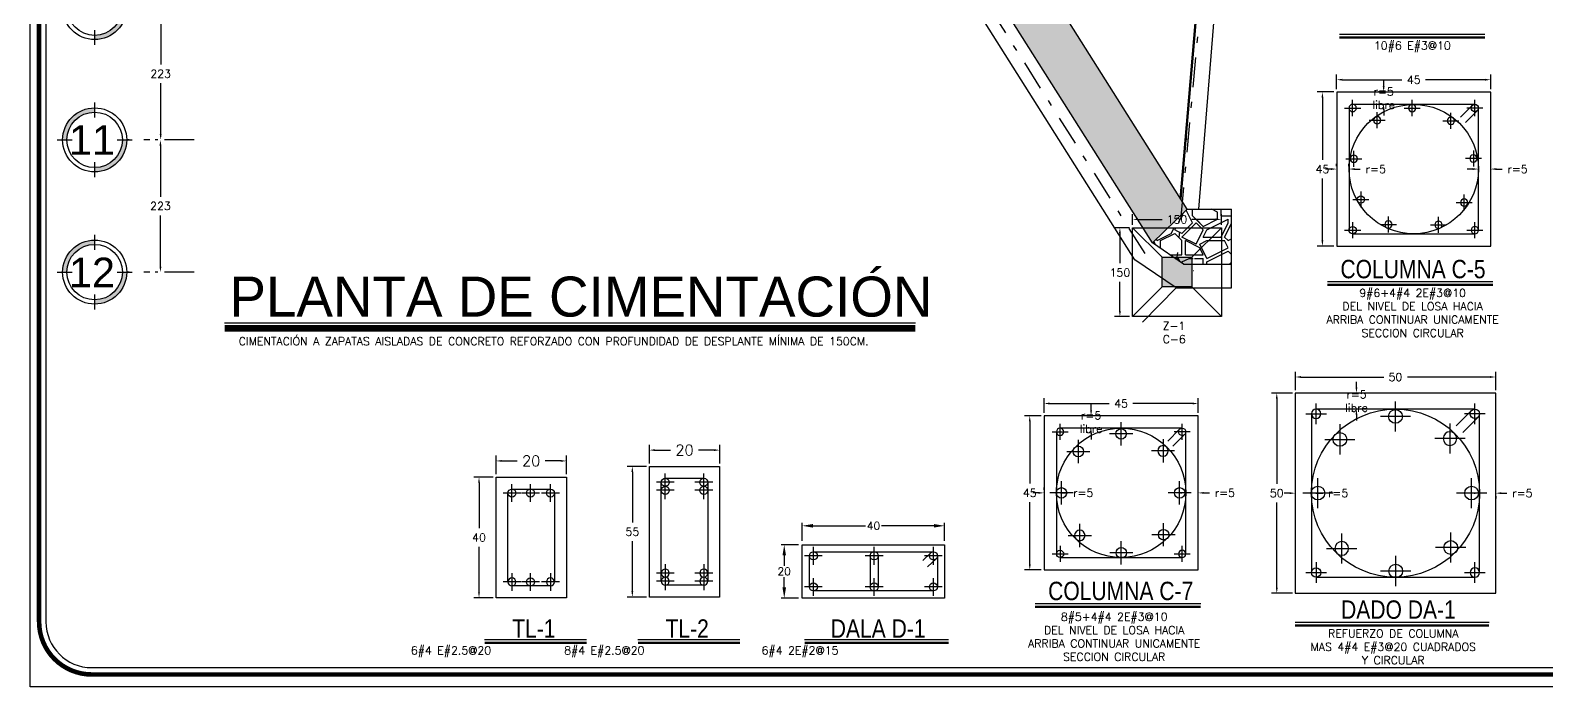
# Model space of a CAD drawing. Header units: millimetres. Extents: x -478 to -58, y -79 to 80.
# Drawn here: x -478.24 to -452.67, y 1.66 to 12.73 of the extents above; entities that cross this region are included whole.
import ezdxf
from ezdxf.enums import TextEntityAlignment as Align

# ---------------------------------------------------------------- set-up
doc = ezdxf.new("R2010")
doc.units = ezdxf.units.MM
doc.header["$MEASUREMENT"] = 0
doc.linetypes.add('DASHDOT', pattern=[1, 0.5, -0.25, 0, -0.25])
doc.linetypes.add('DASHDOT2', pattern=[0.5, 0.25, -0.125, 0, -0.125])
doc.layers.get('Defpoints').update_dxf_attribs({"color": 71})
doc.layers.add('A_Cotas Detalles', color=1, linetype='Continuous', lineweight=0)
for name, color, linetype in [('ACERO', 40, 'Continuous'), ('cimentacion', 2, 'Continuous'), ('COLUMNAS', 7, 'Continuous'), ('Ejes', 136, 'DASHDOT'), ('L1', 1, 'Continuous'), ('MUROS', 4, 'Continuous'), ('texto', 5, 'Continuous'), ('trabes', 9, 'DASHDOT2')]:
    doc.layers.add(name, color=color, linetype=linetype)
doc.styles.add('ARIAL', font='arial.ttf')
doc.styles.add('GRAN', font='swissck.ttf', dxfattribs={"height": 0.3})
doc.styles.add('PEQ', font='simplex.shx', dxfattribs={"height": 0.09})
doc.styles.add('ROMANS', font='simplex.shx')
doc.dimstyles.new('STANDARD$0', dxfattribs={"dimtxt": 0.135, "dimasz": 0.095, "dimexe": 0.09, "dimexo": 0.05, "dimgap": 0.09, "dimtad": 0, "dimtih": 1, "dimtoh": 1, "dimdec": 0, "dimlfac": 100, "dimzin": 0, "dimdsep": 46, "dimtxsty": 'ROMANS', "dimcen": 0.09, "dimclrd": 1, "dimclre": 1, "dimclrt": 5, "dimadec": 0, "dimazin": 0, "dimtfac": 1, "dimtdec": 0, "dimtofl": 0, "dimtmove": 0, "dimatfit": 1, "dimfxl": 1, "dimtolj": 1, "dimtzin": 0, "dimarcsym": 0})
pattern_1 = [(0, (0.24, 0), (1.2, 1.2), [0.36, -0.84]), (0, (0.96, 0.12), (1.2, 1.2), [0.3, -0.9]), (0, (0.9, 0.18), (1.2, 1.2), [0.24, -0.96]), (0, (0.54, 0.48), (1.2, 1.2), [0.18, -0.18, 0.24, -0.6]), (0, (0.54, 0.54), (1.2, 1.2), [0.24, -0.06, 0.3, -0.6]), (0, (0, 0.78), (1.2, 1.2), [0.3, -0.9]), (0, (1.14, 0.84), (1.2, 1.2), [0.3, -0.9]), (90, (0, 0.24), (-1.2, 1.2), [0.18, -1.02]), (90, (0.18, 1.14), (-1.2, 1.2), [0.12, -1.08]), (90, (0.24, 0), (-1.2, 1.2), [0.18, -1.02]), (90, (0.36, 1.08), (-1.2, 1.2), [0.06, -1.14]), (90, (0.42, 0.6), (-1.2, 1.2), [0.18, -1.02]), (90, (0.54, 0.18), (-1.2, 1.2), [0.3, -0.9]), (90, (0.66, 1.02), (-1.2, 1.2), [0.18, -1.02]), (90, (0.78, 0.54), (-1.2, 1.2), [0.24, -0.96]), (90, (0.84, 0.54), (-1.2, 1.2), [0.24, -0.96]), (90, (0.96, 0), (-1.2, 1.2), [0.12, -1.08]), (90, (1.14, 0.18), (-1.2, 1.2), [0.3, -0.9]), (45, (0.12, 0.12), (1e-16, 1.2), [0.5091168, -1.1879395]), (45, (0.24, 0.18), (1e-16, 1.2), [0.2545584, -1.442498]), (45, (0.78, 0.84), (1e-16, 1.2), [0.3394112, -1.357645]), (45, (0.78, 0.9), (1e-16, 1.2), [0.2545584, -1.442498]), (135, (0.36, 0.78), (-1.2, 1e-16), [0.0848532, -1.612203]), (135, (0.12, 0.12), (-1.2, 1e-16), [0.1697052, -1.527351]), (135, (0.48, 0.48), (-1.2, 1e-16), [0.1697052, -1.527351]), (135, (0.78, 0.78), (-1.2, 1e-16), [0.1697052, -1.527351]), (135, (1.14, 1.02), (-1.2, 1e-16), [0.2545584, -1.442498]), (135, (1.14, 0.96), (-1.2, 1e-16), [0.1697052, -1.527351]), (135, (1.08, 1.08), (-1.2, 1e-16), [0.1697052, -1.527351]), (135, (0.72, 0), (-1.2, 1e-16), [0.2545584, -1.442498]), (26.56505, (1.08, 0.72), (1.2, 5e-10), [0.13416, -2.5491216]), (26.56505, (0.78, 0.42), (1.2, 5e-10), [0.13416, -2.5491216]), (26.56505, (0.36, 0.78), (1.2, 5e-10), [0.26832, -2.4149616]), (26.56505, (0.42, 1.08), (1.2, 5e-10), [0.26832, -2.4149616]), (26.56505, (0.42, 0.78), (1.2, 5e-10), [0.26832, -2.4149616]), (26.56505, (1.14, 1.02), (1.2, 5e-10), [0.26832, -2.4149616]), (26.56505, (0, 0.42), (1.2, 5e-10), [0.402492, -2.2807896]), (26.56505, (0, 0.48), (1.2, 5e-10), [0.402492, -2.2807896]), (26.56505, (0, 0.96), (1.2, 5e-10), [0.402492, -2.2807896]), (63.43495, (0.6, 0.9), (6e-11, 1.2), [0.13416, -2.5491216]), (63.43495, (1.14, 0.84), (6e-11, 1.2), [0.13416, -1.6100016, 0.26832, -0.6708]), (63.43495, (1.02, 0.72), (6e-11, 1.2), [0.26832, -2.4149616]), (63.43495, (0.3, 0.84), (6e-11, 1.2), [0.26832, -2.4149616]), (63.43495, (0.24, 0.84), (6e-11, 1.2), [0.26832, -2.4149616]), (63.43495, (0.66, 0.96), (6e-11, 1.2), [0.402492, -2.2807896]), (116.56505, (0.36, 0.66), (-5e-10, 1.2), [0.13416, -2.5491216]), (116.56505, (1.14, 0.54), (-5e-10, 1.2), [0.13416, -2.5491216]), (116.56505, (0.9, 0.18), (-5e-10, 1.2), [0.26832, -2.4149616]), (116.56505, (0.84, 0.24), (-5e-10, 1.2), [0.26832, -2.4149616]), (116.56505, (0.96, 1.08), (-5e-10, 1.2), [0.26832, -2.4149616]), (116.56505, (0, 0.48), (-5e-10, 1.2), [0.26832, -2.4149616]), (116.56505, (0.6, 0), (-5e-10, 1.2), [0.402492, -2.2807896]), (153.43495, (1.02, 0.72), (-1.2, 6e-11), [0.26832, -2.4149616]), (153.43495, (1.08, 0.66), (-1.2, 6e-11), [0.26832, -2.4149616]), (153.43495, (0.18, 0.06), (-1.2, 6e-11), [0.13416, -2.5491216]), (153.43495, (0.54, 0.54), (-1.2, 6e-11), [0.13416, -2.5491216]), (153.43495, (0.78, 0.9), (-1.2, 6e-11), [0.13416, -2.5491216])]

# ---------------------------------------------------------------- blocks, each defined once
blk = doc.blocks.new('EJES CREADOS')
h = blk.add_hatch(color=3)
h.paths.add_polyline_path([(-374.239, 17.488), (-374.167, 17.488, -0.414214), (-373.699, 17.956), (-373.699, 18.028, 0.414214)])
h.paths.add_polyline_path([(-373.159, 17.488), (-373.231, 17.488, -0.414214), (-373.699, 17.02), (-373.699, 16.948, 0.414214)])
at = {"color": 3}
for points in [[(-373.699, 18.118), (-373.699, 17.866)], [(-374.329, 17.488), (-374.077, 17.488)], [(-373.321, 17.488), (-373.069, 17.488)], [(-373.699, 17.11), (-373.699, 16.858)]]:
    blk.add_lwpolyline(points, dxfattribs=at)
for radius in [0.54, 0.468]:
    blk.add_circle((-373.699, 17.488), radius, dxfattribs=at)
blk = doc.blocks.new('*D41')
at = {"layer": 'COLUMNAS', "color": 1, "lineweight": -2}
for p, q in [((-476.093, 13.112), (-476.133, 13.112)), ((-476.043, 13.017), (-476.043, 12.153)), ((-476.043, 10.975), (-476.043, 11.838)), ((-476.093, 10.88), (-476.133, 10.88))]:
    blk.add_line(p, q, dxfattribs=at)
at = {"layer": 'COLUMNAS', "color": 1}
for points in [[(-476.059, 13.017), (-476.027, 13.017), (-476.043, 13.112)], [(-476.059, 10.975), (-476.027, 10.975), (-476.043, 10.88)]]:
    blk.add_solid(points, dxfattribs=at)
at = {"layer": 'Defpoints', "color": 0}
for p in [(-476.043, 13.112), (-476.043, 10.88), (-476.043, 10.88)]:
    blk.add_point(p, dxfattribs=at)
at = {"layer": 'COLUMNAS', "color": 5, "insert": (-476.043, 11.996), "char_height": 0.135, "attachment_point": 5, "style": 'ROMANS'}
blk.add_mtext('\\A1;223', dxfattribs=at)
blk = doc.blocks.new('*D42')
at = {"layer": 'COLUMNAS', "color": 1, "lineweight": -2}
for p, q in [((-476.093, 10.88), (-476.137, 10.88)), ((-476.047, 10.785), (-476.047, 9.922)), ((-476.047, 8.744), (-476.047, 9.607)), ((-476.093, 8.649), (-476.137, 8.649))]:
    blk.add_line(p, q, dxfattribs=at)
at = {"layer": 'COLUMNAS', "color": 1}
for points in [[(-476.063, 10.785), (-476.031, 10.785), (-476.047, 10.88)], [(-476.063, 8.744), (-476.031, 8.744), (-476.047, 8.649)]]:
    blk.add_solid(points, dxfattribs=at)
at = {"layer": 'Defpoints', "color": 0}
for p in [(-476.043, 10.88), (-476.047, 8.649), (-476.043, 8.649)]:
    blk.add_point(p, dxfattribs=at)
at = {"layer": 'COLUMNAS', "color": 5, "insert": (-476.047, 9.765), "char_height": 0.135, "attachment_point": 5, "style": 'ROMANS'}
blk.add_mtext('\\A1;223', dxfattribs=at)
blk = doc.blocks.new('*D91')
at = {"layer": 'COLUMNAS', "color": 1, "lineweight": -2}
for p, q in [((-459.652, 9.449), (-459.652, 9.629)), ((-459.557, 9.539), (-459.153, 9.539)), ((-458.247, 9.539), (-458.652, 9.539)), ((-458.152, 9.449), (-458.152, 9.629))]:
    blk.add_line(p, q, dxfattribs=at)
at = {"layer": 'COLUMNAS', "color": 1}
for points in [[(-459.557, 9.555), (-459.557, 9.523), (-459.652, 9.539)], [(-458.247, 9.555), (-458.247, 9.523), (-458.152, 9.539)]]:
    blk.add_solid(points, dxfattribs=at)
at = {"layer": 'Defpoints', "color": 0}
for p in [(-458.152, 9.539), (-459.652, 9.399), (-458.152, 9.399)]:
    blk.add_point(p, dxfattribs=at)
at = {"layer": 'COLUMNAS', "color": 5, "insert": (-458.902, 9.539), "char_height": 0.135, "attachment_point": 5, "style": 'ROMANS'}
blk.add_mtext('\\A1;150', dxfattribs=at)
blk = doc.blocks.new('*D92')
at = {"layer": 'COLUMNAS', "color": 1, "lineweight": -2}
for p, q in [((-459.702, 9.399), (-459.955, 9.399)), ((-459.865, 9.304), (-459.865, 8.8)), ((-459.865, 7.994), (-459.865, 8.485)), ((-459.702, 7.899), (-459.955, 7.899))]:
    blk.add_line(p, q, dxfattribs=at)
at = {"layer": 'COLUMNAS', "color": 1}
for points in [[(-459.881, 9.304), (-459.849, 9.304), (-459.865, 9.399)], [(-459.881, 7.994), (-459.849, 7.994), (-459.865, 7.899)]]:
    blk.add_solid(points, dxfattribs=at)
at = {"layer": 'Defpoints', "color": 0}
for p in [(-459.865, 9.399), (-459.652, 9.399), (-459.652, 7.899)]:
    blk.add_point(p, dxfattribs=at)
at = {"layer": 'COLUMNAS', "color": 5, "insert": (-459.865, 8.642), "char_height": 0.135, "attachment_point": 5, "style": 'ROMANS'}
blk.add_mtext('\\A1;150', dxfattribs=at)
blk = doc.blocks.new('*D184')
at = {"layer": 'Defpoints', "color": 0}
for p in [(-465.222, 4.37), (-465.222, 4.051), (-462.822, 4.051)]:
    blk.add_point(p, dxfattribs=at)
at = {"layer": 'texto', "color": 1, "lineweight": -2}
for p, q in [((-465.222, 4.114), (-465.222, 4.42)), ((-465.042, 4.37), (-464.157, 4.37)), ((-463.002, 4.37), (-463.887, 4.37)), ((-462.822, 4.114), (-462.822, 4.42))]:
    blk.add_line(p, q, dxfattribs=at)
at = {"layer": 'texto', "color": 1}
for points in [[(-465.042, 4.4), (-465.042, 4.34), (-465.222, 4.37)], [(-463.002, 4.4), (-463.002, 4.34), (-462.822, 4.37)]]:
    blk.add_solid(points, dxfattribs=at)
at = {"layer": 'texto', "insert": (-464.022, 4.37), "char_height": 0.09, "attachment_point": 5, "style": 'PEQ'}
blk.add_mtext('\\A1;{\\H1.4444x;40}', dxfattribs=at)
blk = doc.blocks.new('*D185')
at = {"layer": 'Defpoints', "color": 0}
for p in [(-465.526, 4.051), (-465.222, 4.051), (-465.222, 3.151)]:
    blk.add_point(p, dxfattribs=at)
at = {"layer": 'texto', "color": 1, "lineweight": -2}
for p, q in [((-465.285, 4.051), (-465.576, 4.051)), ((-465.526, 3.871), (-465.526, 3.696)), ((-465.526, 3.331), (-465.526, 3.506)), ((-465.285, 3.151), (-465.576, 3.151))]:
    blk.add_line(p, q, dxfattribs=at)
at = {"layer": 'texto', "color": 1}
for points in [[(-465.556, 3.871), (-465.496, 3.871), (-465.526, 4.051)], [(-465.556, 3.331), (-465.496, 3.331), (-465.526, 3.151)]]:
    blk.add_solid(points, dxfattribs=at)
at = {"layer": 'texto', "insert": (-465.526, 3.601), "char_height": 0.09, "attachment_point": 5, "style": 'PEQ'}
blk.add_mtext('\\A1;{\\H1.4444x;20}', dxfattribs=at)
blk = doc.blocks.new('VAR')
at = {"layer": 'ACERO', "color": 4}
for p, q in [((-0.121, 0), (0.121, 0)), ((0, 0.121), (0, -0.121))]:
    blk.add_line(p, q, dxfattribs=at)
at = {"layer": 'ACERO'}
blk.add_circle((0, 0), 0.0548, dxfattribs=at)
blk = doc.blocks.new('*D214')
at = {"color": 1, "lineweight": -2}
for p, q in [((-456.209, 11.738), (-456.209, 11.985)), ((-456.114, 11.895), (-455.109, 11.895)), ((-453.705, 11.895), (-454.71, 11.895)), ((-453.61, 11.738), (-453.61, 11.985))]:
    blk.add_line(p, q, dxfattribs=at)
at = {"color": 1}
for points in [[(-456.114, 11.911), (-456.114, 11.88), (-456.209, 11.895)], [(-453.705, 11.911), (-453.705, 11.88), (-453.61, 11.895)]]:
    blk.add_solid(points, dxfattribs=at)
at = {"layer": 'Defpoints', "color": 0}
for p in [(-453.61, 11.895), (-456.209, 11.688), (-453.61, 11.688)]:
    blk.add_point(p, dxfattribs=at)
at = {"color": 5, "insert": (-454.909, 11.895), "char_height": 0.135, "attachment_point": 5, "style": 'ROMANS'}
blk.add_mtext('\\A1;45', dxfattribs=at)
blk = doc.blocks.new('*D215')
at = {"color": 1, "lineweight": -2}
for p, q in [((-456.259, 11.688), (-456.539, 11.688)), ((-456.449, 11.593), (-456.449, 10.545)), ((-456.449, 9.183), (-456.449, 10.23)), ((-456.259, 9.088), (-456.539, 9.088))]:
    blk.add_line(p, q, dxfattribs=at)
at = {"color": 1}
for points in [[(-456.465, 11.593), (-456.434, 11.593), (-456.449, 11.688)], [(-456.465, 9.183), (-456.434, 9.183), (-456.449, 9.088)]]:
    blk.add_solid(points, dxfattribs=at)
at = {"layer": 'Defpoints', "color": 0}
for p in [(-456.209, 11.688), (-456.449, 9.088), (-456.209, 9.088)]:
    blk.add_point(p, dxfattribs=at)
at = {"color": 5, "insert": (-456.449, 10.388), "char_height": 0.135, "attachment_point": 5, "style": 'ROMANS'}
blk.add_mtext('\\A1;45', dxfattribs=at)
blk = doc.blocks.new('*D285')
at = {"color": 1, "lineweight": -2}
for p, q in [((-455.416, 11.783), (-455.416, 11.878)), ((-455.442, 11.688), (-455.506, 11.688)), ((-455.442, 11.479), (-455.506, 11.479)), ((-455.416, 11.384), (-455.416, 11.289))]:
    blk.add_line(p, q, dxfattribs=at)
at = {"color": 1}
for points in [[(-455.432, 11.783), (-455.4, 11.783), (-455.416, 11.688)], [(-455.432, 11.384), (-455.4, 11.384), (-455.416, 11.479)]]:
    blk.add_solid(points, dxfattribs=at)
at = {"layer": 'Defpoints', "color": 0}
for p in [(-455.416, 11.688), (-455.392, 11.688), (-455.392, 11.479)]:
    blk.add_point(p, dxfattribs=at)
at = {"color": 5, "insert": (-455.416, 11.583), "char_height": 0.135, "attachment_point": 5, "style": 'ROMANS'}
blk.add_mtext('\\A1;r=5\\Plibre', dxfattribs=at)
blk = doc.blocks.new('*D286')
at = {"layer": 'Defpoints', "color": 0}
for p in [(-453.818, 10.388), (-453.61, 10.388), (-453.61, 10.388)]:
    blk.add_point(p, dxfattribs=at)
at = {"layer": 'L1', "color": 1, "lineweight": -2}
for p, q in [((-453.913, 10.388), (-454.008, 10.388)), ((-453.818, 10.438), (-453.818, 10.478)), ((-453.61, 10.438), (-453.61, 10.478)), ((-453.515, 10.388), (-453.42, 10.388))]:
    blk.add_line(p, q, dxfattribs=at)
at = {"layer": 'L1', "color": 1}
for points in [[(-453.913, 10.404), (-453.913, 10.372), (-453.818, 10.388)], [(-453.515, 10.404), (-453.515, 10.372), (-453.61, 10.388)]]:
    blk.add_solid(points, dxfattribs=at)
at = {"layer": 'L1', "color": 5, "insert": (-453.159, 10.388), "char_height": 0.135, "attachment_point": 5, "style": 'ROMANS'}
blk.add_mtext('\\A1;r=5', dxfattribs=at)
blk = doc.blocks.new('*D287')
at = {"layer": 'Defpoints', "color": 0}
for p in [(-456.209, 10.388), (-456.001, 10.388), (-456.001, 10.388)]:
    blk.add_point(p, dxfattribs=at)
at = {"layer": 'L1', "color": 1, "lineweight": -2}
for p, q in [((-456.304, 10.388), (-456.399, 10.388)), ((-456.209, 10.438), (-456.209, 10.478)), ((-456.001, 10.438), (-456.001, 10.478)), ((-455.906, 10.388), (-455.811, 10.388))]:
    blk.add_line(p, q, dxfattribs=at)
at = {"layer": 'L1', "color": 1}
for points in [[(-456.304, 10.404), (-456.304, 10.372), (-456.209, 10.388)], [(-455.906, 10.404), (-455.906, 10.372), (-456.001, 10.388)]]:
    blk.add_solid(points, dxfattribs=at)
at = {"layer": 'L1', "color": 5, "insert": (-455.55, 10.388), "char_height": 0.135, "attachment_point": 5, "style": 'ROMANS'}
blk.add_mtext('\\A1;r=5', dxfattribs=at)
blk = doc.blocks.new('*D293')
at = {"color": 1, "lineweight": -2}
for p, q in [((-461.144, 6.275), (-461.144, 6.523)), ((-461.049, 6.433), (-460.044, 6.433)), ((-458.64, 6.433), (-459.645, 6.433)), ((-458.545, 6.275), (-458.545, 6.523))]:
    blk.add_line(p, q, dxfattribs=at)
at = {"color": 1}
for points in [[(-461.049, 6.449), (-461.049, 6.417), (-461.144, 6.433)], [(-458.64, 6.449), (-458.64, 6.417), (-458.545, 6.433)]]:
    blk.add_solid(points, dxfattribs=at)
at = {"layer": 'Defpoints', "color": 0}
for p in [(-458.545, 6.433), (-461.144, 6.225), (-458.545, 6.225)]:
    blk.add_point(p, dxfattribs=at)
at = {"color": 5, "insert": (-459.845, 6.433), "char_height": 0.135, "attachment_point": 5, "style": 'ROMANS'}
blk.add_mtext('\\A1;45', dxfattribs=at)
blk = doc.blocks.new('*D294')
at = {"color": 1, "lineweight": -2}
for p, q in [((-461.194, 6.225), (-461.475, 6.225)), ((-461.385, 6.13), (-461.385, 5.083)), ((-461.385, 3.721), (-461.385, 4.768)), ((-461.194, 3.626), (-461.475, 3.626))]:
    blk.add_line(p, q, dxfattribs=at)
at = {"color": 1}
for points in [[(-461.401, 6.13), (-461.369, 6.13), (-461.385, 6.225)], [(-461.401, 3.721), (-461.369, 3.721), (-461.385, 3.626)]]:
    blk.add_solid(points, dxfattribs=at)
at = {"layer": 'Defpoints', "color": 0}
for p in [(-461.144, 6.225), (-461.385, 3.626), (-461.144, 3.626)]:
    blk.add_point(p, dxfattribs=at)
at = {"color": 5, "insert": (-461.385, 4.925), "char_height": 0.135, "attachment_point": 5, "style": 'ROMANS'}
blk.add_mtext('\\A1;45', dxfattribs=at)
blk = doc.blocks.new('*D296')
at = {"color": 1, "lineweight": -2}
for p, q in [((-460.351, 6.32), (-460.351, 6.415)), ((-460.378, 6.225), (-460.441, 6.225)), ((-460.378, 6.017), (-460.441, 6.017)), ((-460.351, 5.922), (-460.351, 5.827))]:
    blk.add_line(p, q, dxfattribs=at)
at = {"color": 1}
for points in [[(-460.367, 6.32), (-460.335, 6.32), (-460.351, 6.225)], [(-460.367, 5.922), (-460.335, 5.922), (-460.351, 6.017)]]:
    blk.add_solid(points, dxfattribs=at)
at = {"layer": 'Defpoints', "color": 0}
for p in [(-460.351, 6.225), (-460.328, 6.225), (-460.328, 6.017)]:
    blk.add_point(p, dxfattribs=at)
at = {"color": 5, "insert": (-460.351, 6.121), "char_height": 0.135, "attachment_point": 5, "style": 'ROMANS'}
blk.add_mtext('\\A1;r=5\\Plibre', dxfattribs=at)
blk = doc.blocks.new('*D297')
at = {"layer": 'Defpoints', "color": 0}
for p in [(-458.753, 4.925), (-458.545, 4.925), (-458.545, 4.925)]:
    blk.add_point(p, dxfattribs=at)
at = {"layer": 'L1', "color": 1, "lineweight": -2}
for p, q in [((-458.848, 4.925), (-458.943, 4.925)), ((-458.753, 4.975), (-458.753, 5.015)), ((-458.545, 4.975), (-458.545, 5.015)), ((-458.45, 4.925), (-458.355, 4.925))]:
    blk.add_line(p, q, dxfattribs=at)
at = {"layer": 'L1', "color": 1}
for points in [[(-458.848, 4.941), (-458.848, 4.91), (-458.753, 4.925)], [(-458.45, 4.941), (-458.45, 4.91), (-458.545, 4.925)]]:
    blk.add_solid(points, dxfattribs=at)
at = {"layer": 'L1', "color": 5, "insert": (-458.095, 4.925), "char_height": 0.135, "attachment_point": 5, "style": 'ROMANS'}
blk.add_mtext('\\A1;r=5', dxfattribs=at)
blk = doc.blocks.new('*D295')
at = {"layer": 'Defpoints', "color": 0}
for p in [(-461.144, 4.925), (-460.936, 4.925), (-460.936, 4.925)]:
    blk.add_point(p, dxfattribs=at)
at = {"layer": 'L1', "color": 1, "lineweight": -2}
for p, q in [((-461.239, 4.925), (-461.334, 4.925)), ((-461.144, 4.975), (-461.144, 5.015)), ((-460.936, 4.975), (-460.936, 5.015)), ((-460.841, 4.925), (-460.746, 4.925))]:
    blk.add_line(p, q, dxfattribs=at)
at = {"layer": 'L1', "color": 1}
for points in [[(-461.239, 4.941), (-461.239, 4.91), (-461.144, 4.925)], [(-460.841, 4.941), (-460.841, 4.91), (-460.936, 4.925)]]:
    blk.add_solid(points, dxfattribs=at)
at = {"layer": 'L1', "color": 5, "insert": (-460.485, 4.925), "char_height": 0.135, "attachment_point": 5, "style": 'ROMANS'}
blk.add_mtext('\\A1;r=5', dxfattribs=at)
blk = doc.blocks.new('*D298')
at = {"color": 1, "lineweight": -2}
for p, q in [((-456.906, 6.66), (-456.906, 6.97)), ((-453.527, 6.66), (-453.527, 6.97)), ((-456.811, 6.88), (-455.416, 6.88)), ((-453.622, 6.88), (-455.017, 6.88))]:
    blk.add_line(p, q, dxfattribs=at)
at = {"color": 1}
for points in [[(-456.811, 6.896), (-456.811, 6.864), (-456.906, 6.88)], [(-453.622, 6.896), (-453.622, 6.864), (-453.527, 6.88)]]:
    blk.add_solid(points, dxfattribs=at)
at = {"layer": 'Defpoints', "color": 0}
for p in [(-453.527, 6.88), (-456.906, 6.61), (-453.527, 6.61)]:
    blk.add_point(p, dxfattribs=at)
at = {"color": 5, "insert": (-455.217, 6.88), "char_height": 0.135, "attachment_point": 5, "style": 'ROMANS'}
blk.add_mtext('\\A1;50', dxfattribs=at)
blk = doc.blocks.new('*D299')
at = {"color": 1, "lineweight": -2}
for p, q in [((-456.956, 6.61), (-457.309, 6.61)), ((-457.219, 6.515), (-457.219, 5.078)), ((-457.219, 3.326), (-457.219, 4.763)), ((-456.956, 3.231), (-457.309, 3.231))]:
    blk.add_line(p, q, dxfattribs=at)
at = {"color": 1}
for points in [[(-457.235, 6.515), (-457.203, 6.515), (-457.219, 6.61)], [(-457.235, 3.326), (-457.203, 3.326), (-457.219, 3.231)]]:
    blk.add_solid(points, dxfattribs=at)
at = {"layer": 'Defpoints', "color": 0}
for p in [(-456.906, 6.61), (-457.219, 3.231), (-456.906, 3.231)]:
    blk.add_point(p, dxfattribs=at)
at = {"color": 5, "insert": (-457.219, 4.921), "char_height": 0.135, "attachment_point": 5, "style": 'ROMANS'}
blk.add_mtext('\\A1;50', dxfattribs=at)
blk = doc.blocks.new('*D301')
at = {"color": 1, "lineweight": -2}
for p, q in [((-455.875, 6.705), (-455.875, 6.8)), ((-455.895, 6.61), (-455.965, 6.61)), ((-455.895, 6.339), (-455.965, 6.339)), ((-455.875, 6.244), (-455.875, 6.149))]:
    blk.add_line(p, q, dxfattribs=at)
at = {"color": 1}
for points in [[(-455.891, 6.705), (-455.86, 6.705), (-455.875, 6.61)], [(-455.891, 6.244), (-455.86, 6.244), (-455.875, 6.339)]]:
    blk.add_solid(points, dxfattribs=at)
at = {"layer": 'Defpoints', "color": 0}
for p in [(-455.875, 6.61), (-455.845, 6.61), (-455.845, 6.339)]:
    blk.add_point(p, dxfattribs=at)
at = {"color": 5, "insert": (-455.875, 6.475), "char_height": 0.135, "attachment_point": 5, "style": 'ROMANS'}
blk.add_mtext('\\A1;r=5\\Plibre', dxfattribs=at)
blk = doc.blocks.new('*D302')
at = {"layer": 'Defpoints', "color": 0}
for p in [(-453.798, 4.921), (-453.527, 4.921), (-453.527, 4.921)]:
    blk.add_point(p, dxfattribs=at)
at = {"layer": 'L1', "color": 1, "lineweight": -2}
for p, q in [((-453.893, 4.921), (-453.988, 4.921)), ((-453.798, 4.871), (-453.798, 4.831)), ((-453.527, 4.871), (-453.527, 4.831)), ((-453.432, 4.921), (-453.337, 4.921))]:
    blk.add_line(p, q, dxfattribs=at)
at = {"layer": 'L1', "color": 1}
for points in [[(-453.893, 4.936), (-453.893, 4.905), (-453.798, 4.921)], [(-453.432, 4.936), (-453.432, 4.905), (-453.527, 4.921)]]:
    blk.add_solid(points, dxfattribs=at)
at = {"layer": 'L1', "color": 5, "insert": (-453.077, 4.921), "char_height": 0.135, "attachment_point": 5, "style": 'ROMANS'}
blk.add_mtext('\\A1;r=5', dxfattribs=at)
blk = doc.blocks.new('*D300')
at = {"layer": 'Defpoints', "color": 0}
for p in [(-456.906, 4.921), (-456.635, 4.921), (-456.635, 4.921)]:
    blk.add_point(p, dxfattribs=at)
at = {"layer": 'L1', "color": 1, "lineweight": -2}
for p, q in [((-457.001, 4.921), (-457.096, 4.921)), ((-456.906, 4.971), (-456.906, 5.011)), ((-456.635, 4.971), (-456.635, 5.011)), ((-456.54, 4.921), (-456.445, 4.921))]:
    blk.add_line(p, q, dxfattribs=at)
at = {"layer": 'L1', "color": 1}
for points in [[(-457.001, 4.936), (-457.001, 4.905), (-456.906, 4.921)], [(-456.54, 4.936), (-456.54, 4.905), (-456.635, 4.921)]]:
    blk.add_solid(points, dxfattribs=at)
at = {"layer": 'L1', "color": 5, "insert": (-456.185, 4.921), "char_height": 0.135, "attachment_point": 5, "style": 'ROMANS'}
blk.add_mtext('\\A1;r=5', dxfattribs=at)
blk = doc.blocks.new('*D303')
at = {"layer": 'Defpoints', "color": 0}
for p in [(-466.615, 5.647), (-467.801, 5.373), (-466.615, 5.373)]:
    blk.add_point(p, dxfattribs=at)
at = {"layer": 'L1', "color": 1, "lineweight": -2}
for p, q in [((-467.801, 5.423), (-467.801, 5.737)), ((-467.706, 5.647), (-467.444, 5.647)), ((-466.71, 5.647), (-466.972, 5.647)), ((-466.615, 5.423), (-466.615, 5.737))]:
    blk.add_line(p, q, dxfattribs=at)
at = {"layer": 'L1', "color": 1}
for points in [[(-467.706, 5.663), (-467.706, 5.631), (-467.801, 5.647)], [(-466.71, 5.663), (-466.71, 5.631), (-466.615, 5.647)]]:
    blk.add_solid(points, dxfattribs=at)
at = {"layer": 'L1', "color": 5, "insert": (-467.208, 5.647), "char_height": 0.135, "attachment_point": 5, "style": 'ROMANS'}
blk.add_mtext('\\A1;{\\H1.3333x;20}', dxfattribs=at)
blk = doc.blocks.new('*D304')
at = {"layer": 'Defpoints', "color": 0}
for p in [(-468.088, 5.373), (-467.801, 5.373), (-467.801, 3.168)]:
    blk.add_point(p, dxfattribs=at)
at = {"layer": 'L1', "color": 1, "lineweight": -2}
for p, q in [((-467.851, 5.373), (-468.178, 5.373)), ((-468.088, 5.278), (-468.088, 4.428)), ((-468.088, 3.263), (-468.088, 4.113)), ((-467.851, 3.168), (-468.178, 3.168))]:
    blk.add_line(p, q, dxfattribs=at)
at = {"layer": 'L1', "color": 1}
for points in [[(-468.104, 5.278), (-468.073, 5.278), (-468.088, 5.373)], [(-468.104, 3.263), (-468.073, 3.263), (-468.088, 3.168)]]:
    blk.add_solid(points, dxfattribs=at)
at = {"layer": 'L1', "color": 5, "insert": (-468.088, 4.27), "char_height": 0.135, "attachment_point": 5, "style": 'ROMANS'}
blk.add_mtext('\\A1;55', dxfattribs=at)
blk = doc.blocks.new('*D305')
at = {"layer": 'Defpoints', "color": 0}
for p in [(-469.201, 5.464), (-470.387, 5.19), (-469.201, 5.19)]:
    blk.add_point(p, dxfattribs=at)
at = {"layer": 'L1', "color": 1, "lineweight": -2}
for p, q in [((-470.387, 5.24), (-470.387, 5.554)), ((-470.292, 5.464), (-470.03, 5.464)), ((-469.296, 5.464), (-469.558, 5.464)), ((-469.201, 5.24), (-469.201, 5.554))]:
    blk.add_line(p, q, dxfattribs=at)
at = {"layer": 'L1', "color": 1}
for points in [[(-470.292, 5.48), (-470.292, 5.449), (-470.387, 5.464)], [(-469.296, 5.48), (-469.296, 5.449), (-469.201, 5.464)]]:
    blk.add_solid(points, dxfattribs=at)
at = {"layer": 'L1', "color": 5, "insert": (-469.794, 5.464), "char_height": 0.135, "attachment_point": 5, "style": 'ROMANS'}
blk.add_mtext('\\A1;{\\H1.3333x;20}', dxfattribs=at)
blk = doc.blocks.new('*D306')
at = {"layer": 'Defpoints', "color": 0}
for p in [(-470.674, 5.19), (-470.387, 5.19), (-470.387, 3.155)]:
    blk.add_point(p, dxfattribs=at)
at = {"layer": 'L1', "color": 1, "lineweight": -2}
for p, q in [((-470.437, 5.19), (-470.764, 5.19)), ((-470.674, 5.095), (-470.674, 4.33)), ((-470.674, 3.25), (-470.674, 4.015)), ((-470.437, 3.155), (-470.764, 3.155))]:
    blk.add_line(p, q, dxfattribs=at)
at = {"layer": 'L1', "color": 1}
for points in [[(-470.69, 5.095), (-470.659, 5.095), (-470.674, 5.19)], [(-470.69, 3.25), (-470.659, 3.25), (-470.674, 3.155)]]:
    blk.add_solid(points, dxfattribs=at)
at = {"layer": 'L1', "color": 5, "insert": (-470.674, 4.173), "char_height": 0.135, "attachment_point": 5, "style": 'ROMANS'}
blk.add_mtext('\\A1;40', dxfattribs=at)

msp = doc.modelspace()

# ---------------------------------------------------------------- hatches: boundary and pattern name
at = {"layer": 'L1'}
h = msp.add_hatch(dxfattribs=at)
h.set_pattern_fill('PIETRA3', color=256, scale=1.2, style=0, pattern_type=2)
h.set_pattern_definition(pattern_1)
h.paths.add_polyline_path([(-467.08692, 22.94609), (-467.52791, 22.14609), (-464.98842, 18.12429), (-464.04229, 18.12429)])
h.paths.add_polyline_path([(-464.02549, 18.09769), (-464.49267, 18.12568), (-464.75816, 18.12958), (-464.95532, 18.11788), (-464.92646, 18.02615), (-461.8038, 13.08079), (-460.8045, 12.99658)])
h.paths.add_polyline_path([(-460.73757, 12.89059), (-461.73687, 12.97479), (-459.31668, 9.14193), (-458.72891, 9.70947)])
h.paths.add_polyline_path([(-464.7839, 18.16303), (-464.39497, 18.16303), (-464.39497, 18.36553), (-464.7839, 18.36553)], flags=16)
h.paths.add_polyline_path([(-466.55601, 20.57226), (-466.16708, 20.57226), (-466.16708, 20.77476), (-466.55601, 20.77476)], flags=17)
h.paths.add_polyline_path([(-465.63731, 19.47887), (-465.06196, 19.47887), (-465.06196, 19.68137), (-465.63731, 19.68137)], flags=16)
h.paths.add_polyline_path([(-462.5259, 14.33449), (-461.95055, 14.33449), (-461.95055, 14.53699), (-462.5259, 14.53699)], flags=16)
h = msp.add_hatch(dxfattribs=at)
h.set_pattern_fill('PIETRA3', color=256, scale=1.2, style=0, pattern_type=2)
h.set_pattern_definition(pattern_1)
h.paths.add_polyline_path([(-457.98424, 9.70947), (-458.54196, 9.70947), (-458.56707, 9.3991), (-458.15222, 9.3991), (-458.15222, 8.78324), (-457.98424, 8.78324)])
h.paths.add_polyline_path([(-458.15222, 9.3991), (-458.56707, 9.3991), (-458.6036, 8.94773)], flags=17)
h.paths.add_polyline_path([(-458.15222, 9.3991), (-458.6036, 8.94773), (-458.61691, 8.78324), (-458.15222, 8.78324)])
h.paths.add_polyline_path([(-458.54196, 9.70947), (-458.72891, 9.70947), (-458.86655, 9.57656), (-458.88151, 9.3991), (-458.56707, 9.3991)])
h.paths.add_polyline_path([(-458.56707, 9.3991), (-458.88151, 9.3991), (-458.92153, 8.9241), (-458.62722, 8.9241), (-458.6036, 8.94773)])
h.paths.add_polyline_path([(-458.88172, 9.3991), (-459.05034, 9.3991), (-459.31668, 9.14193), (-458.99708, 8.9241), (-458.92174, 8.9241)])
h.paths.add_polyline_path([(-458.62722, 8.9241), (-458.99708, 8.9241), (-458.7904, 8.78324), (-458.62722, 8.78324)])
h.paths.add_polyline_path([(-459.09669, 9.43784), (-458.70776, 9.43784), (-458.70776, 9.64034), (-459.09669, 9.64034)], flags=9)
h = msp.add_hatch(color=256, dxfattribs=at)
h.paths.add_polyline_path([(-458.65222, 8.78324), (-458.7904, 8.78324), (-458.9604, 8.8991), (-459.15222, 8.8991), (-459.15222, 8.54577), (-458.93702, 8.3991), (-458.65222, 8.3991)])
h.paths.add_polyline_path([(-458.65222, 8.8991), (-458.9604, 8.8991), (-458.7904, 8.78324), (-458.65222, 8.78324)], flags=17)
h.paths.add_polyline_path([(-459.15222, 8.54577), (-459.15222, 8.3991), (-458.93702, 8.3991)], flags=17)

# ---------------------------------------------------------------- linework, layer by layer
at = {"layer": 'A_Cotas Detalles', "lineweight": 100}
msp.add_line((-457.84845, 21.66193), (-458.84066, 9.88644), dxfattribs=at)
for p in [(-458.7529, 10.88984), (-458.75281, 10.89529)]:
    msp.add_point(p, dxfattribs=at)
at = {"layer": 'ACERO'}
for p, q in [((-456.00056, 11.41787), (-456.00056, 9.3581)), ((-453.87937, 11.47928), (-455.93915, 11.47928)), ((-456.63535, 6.25948), (-456.63535, 3.58177)), ((-453.8778, 6.33932), (-456.55551, 6.33932)), ((-460.9358, 5.95525), (-460.9358, 3.89547)), ((-458.81462, 6.01666), (-460.87439, 6.01666)), ((-464.07716, 3.86321), (-464.07716, 3.3393)), ((-463.94107, 3.86321), (-463.94107, 3.3393)), ((-463.05357, 3.91554), (-463.18743, 3.78441)), ((-462.9593, 3.8179), (-463.11129, 3.67924))]:
    msp.add_line(p, q, dxfattribs=at)
for points in [[(-453.92378, 11.46029), (-454.12103, 11.26304)], [(-453.83824, 11.37227), (-454.03549, 11.17502)], [(-453.81796, 9.3581), (-453.81796, 11.41787)], [(-455.93915, 9.29668), (-453.87937, 9.29668)], [(-453.93553, 6.31463), (-454.19196, 6.0582)], [(-453.82433, 6.2002), (-454.08076, 5.94377)], [(-453.79797, 3.58177), (-453.79797, 6.25948)], [(-458.85902, 5.99767), (-459.05627, 5.80042)], [(-458.77349, 5.90965), (-458.97074, 5.71239)], [(-458.7532, 3.89547), (-458.7532, 5.95525)], [(-467.53261, 5.17294), (-466.88337, 5.17294)], [(-470.18658, 3.42354), (-470.18658, 4.92229)], [(-470.11853, 4.99033), (-469.4693, 4.99033)], [(-469.40125, 4.92229), (-469.40125, 3.42354)], [(-467.60065, 3.43571), (-467.60065, 5.10489)], [(-466.81533, 5.10489), (-466.81533, 3.43571)], [(-465.10202, 3.3393), (-465.10202, 3.86321)], [(-465.03398, 3.93126), (-463.01007, 3.93126)], [(-462.94202, 3.86321), (-462.94202, 3.3393)], [(-460.87439, 3.83406), (-458.81462, 3.83406)], [(-469.4693, 3.35549), (-470.11853, 3.35549)], [(-466.88337, 3.36767), (-467.53261, 3.36767)], [(-456.55551, 3.50194), (-453.8778, 3.50194)], [(-463.01007, 3.27126), (-465.03398, 3.27126)]]:
    msp.add_lwpolyline(points, dxfattribs=at)
for centre, radius in [((-454.90926, 10.38798), 1.0913), ((-455.21666, 4.92063), 1.41869), ((-459.8445, 4.92536), 1.0913)]:
    msp.add_circle(centre, radius, dxfattribs=at)
at = {"layer": 'cimentacion'}
for p, q in [((-458.72891, 9.70947), (-467.08692, 22.94609)), ((-459.31668, 9.14193), (-467.52791, 22.14609)), ((-459.61057, 8.85816), (-467.7484, 21.74609)), ((-459.31668, 9.14193), (-458.72891, 9.70947)), ((-458.72891, 9.70947), (-457.98424, 9.70947)), ((-457.98424, 8.38324), (-457.98424, 9.70947)), ((-459.15222, 8.8991), (-459.65222, 9.3991)), ((-459.50213, 9.24832), (-459.5033, 9.25018)), ((-458.65222, 8.8991), (-458.15222, 9.3991)), ((-458.7904, 8.78324), (-459.31668, 9.14193)), ((-458.91375, 8.38324), (-459.61057, 8.85816)), ((-458.7904, 8.78324), (-457.98424, 8.78324)), ((-458.62579, 8.67348), (-458.62722, 8.67203)), ((-459.65222, 7.8991), (-459.15222, 8.3991)), ((-458.91324, 8.38324), (-459.48588, 7.80504)), ((-458.91375, 8.38324), (-457.98424, 8.38324)), ((-458.65222, 8.3991), (-458.15222, 7.8991))]:
    msp.add_line(p, q, dxfattribs=at)
for points in [[(-459.65222, 9.3991), (-458.15222, 9.3991), (-458.15222, 7.8991), (-459.65222, 7.8991)], [(-459.15222, 8.8991), (-458.65222, 8.8991), (-458.65222, 8.3991), (-459.15222, 8.3991)]]:
    msp.add_lwpolyline(points, close=True, dxfattribs=at)
at = {"layer": 'Ejes'}
for p, q in [((-475.47717, 10.88034), (-476.61708, 10.88034)), ((-475.47717, 8.6491), (-476.61708, 8.6491))]:
    msp.add_line(p, q, dxfattribs=at)
at = {"layer": 'L1'}
for p, q in [((-458.84064, 9.88641), (-457.84823, 21.66193)), ((-458.84047, 9.88614), (-458.60247, 12.71069))]:
    msp.add_line(p, q, dxfattribs=at)
msp.add_lwpolyline([(-457.54773, 21.99612), (-458.54196, 9.70947)], dxfattribs=at)
at = {"layer": 'MUROS'}
for points in [[(-456.20886, 9.08838), (-453.60966, 9.08838), (-453.60966, 11.68758), (-456.20886, 11.68758)], [(-456.90614, 3.23115), (-453.52718, 3.23115), (-453.52718, 6.61011), (-456.90614, 6.61011)], [(-461.1441, 3.62576), (-458.5449, 3.62576), (-458.5449, 6.22496), (-461.1441, 6.22496)], [(-466.61533, 3.16767), (-467.80065, 3.16767), (-467.80065, 5.37294), (-466.61533, 5.37294)], [(-469.20125, 3.15549), (-470.38658, 3.15549), (-470.38658, 5.19033), (-469.20125, 5.19033)], [(-462.82202, 3.15126), (-465.22202, 3.15126), (-465.22202, 4.05126), (-462.82202, 4.05126)]]:
    msp.add_lwpolyline(points, close=True, dxfattribs=at)
at = {"layer": 'texto'}
for p, q in [((-456.16231, 12.66289), (-453.70801, 12.66289)), ((-456.3645, 8.48924), (-453.57237, 8.48924)), ((-463.31494, 7.79019), (-474.96494, 7.79019)), ((-461.29407, 3.05946), (-458.50194, 3.05946)), ((-456.9096, 2.74456), (-453.63751, 2.74456)), ((-468.85949, 2.44531), (-470.58121, 2.44531)), ((-466.27356, 2.44531), (-467.99529, 2.44531)), ((-462.75566, 2.44531), (-465.1821, 2.44531))]:
    msp.add_line(p, q, dxfattribs=at)
at = {"layer": 'texto', "color": 7}
msp.add_lwpolyline([(-478.24153, 1.65615), (-478.24153, 67.49957), (-434.74588, 67.49957), (-434.74588, 1.65615)], close=True, dxfattribs=at)
at = {"layer": 'texto', "const_width": 0.07718}
msp.add_lwpolyline([(-478.0933, 66.46207), (-478.0933, 2.74941, 0.41421356), (-477.20579, 1.86189), (-435.78338, 1.86189, 0.41421356), (-434.89587, 2.74941), (-434.89587, 66.46207, 0.41421356), (-435.78338, 67.34958), (-477.20579, 67.34958, 0.41421356)], format="xyb", close=True, dxfattribs=at)
at = {"layer": 'texto'}
msp.add_lwpolyline([(-477.97754, 66.46207), (-477.97754, 2.74941, 0.41421356), (-477.20579, 1.97766), (-435.78338, 1.97766, 0.41421356), (-435.01163, 2.74941), (-435.01163, 66.46207, 0.41421356), (-435.78338, 67.23382), (-477.20579, 67.23382, 0.41421356)], format="xyb", close=True, dxfattribs=at)
for points, const_width in [([(-456.16231, 12.60838), (-453.70801, 12.60838)], 0.04088), ([(-456.3645, 8.43473), (-453.57237, 8.43473)], 0.04088), ([(-463.31494, 7.7002), (-474.96494, 7.7002)], 0.11249), ([(-461.29407, 3.00496), (-458.50194, 3.00496)], 0.04088), ([(-456.9096, 2.69006), (-453.63751, 2.69006)], 0.04088), ([(-468.85949, 2.39449), (-470.58121, 2.39449)], 0.03812), ([(-466.27356, 2.39449), (-467.99529, 2.39449)], 0.03812), ([(-462.75566, 2.39449), (-465.1821, 2.39449)], 0.03812)]:
    msp.add_lwpolyline(points, dxfattribs=dict(at, const_width=const_width))
at = {"layer": 'trabes', "ltscale": 2}
for p, q in [((-459.44146, 8.96494), (-467.5793, 21.85287)), ((-458.18406, 16.64984), (-458.90222, 8.8991))]:
    msp.add_line(p, q, dxfattribs=at)

# ---------------------------------------------------------------- block references
at = {"layer": 'ACERO', "rotation": 180}
for p, xscale, yscale, zscale in [((-455.93915, 11.41787), -1.12015484242291, 1.120154842422438, 1.120154842422508), ((-454.93661, 11.41753), -1.12015484242291, 1.120154842422438, 1.120154842422508), ((-453.87937, 11.41787), 1.12015484242291, 1.120154842422438, 1.120154842422508), ((-455.52484, 11.21135), -1.12015484242291, 1.120154842422438, 1.120154842422508), ((-454.28142, 11.20268), -1.12015484242291, 1.120154842422438, 1.120154842422508), ((-455.91996, 10.56229), -1.12015484242291, 1.120154842422438, 1.120154842422508), ((-454.05749, 9.82207), -1.12015484242291, 1.120154842422438, 1.120154842422508), ((-455.33642, 9.45288), -1.12015484242291, 1.120154842422438, 1.120154842422508), ((-454.49208, 9.44751), -1.12015484242291, 1.120154842422438, 1.120154842422508), ((-453.87937, 9.3581), -1.12015484242291, 1.120154842422438, 1.120154842422508), ((-456.55551, 6.25948), -1.456201295149783, 1.45620129514917, 1.45620129514926), ((-455.21666, 6.21409), 2.104303657478499, 2.104303657477834, 2.104303657477743), ((-453.8778, 6.25948), 1.456201295149783, 1.45620129514917, 1.45620129514926), ((-460.87439, 5.95525), -1.12015484242291, 1.120154842422438, 1.120154842422508), ((-459.8445, 5.92033), 1.618695121137307, 1.618695121136795, 1.618695121136726), ((-458.81462, 5.95525), 1.12015484242291, 1.120154842422438, 1.120154842422508), ((-467.53261, 5.10489), 1.241168800468599, 1.241168800468076, 1.241168800468153), ((-467.53261, 4.9688), 1.241168800468599, 1.241168800468076, 1.241168800468153), ((-466.88337, 5.10489), 1.241168800468599, 1.241168800468076, 1.241168800468153), ((-466.88337, 4.9688), 1.241168800468599, 1.241168800468076, 1.241168800468153), ((-460.8511, 4.92536), 1.618695121137307, 1.618695121136795, 1.618695121136726), ((-458.85697, 4.92536), 1.618695121137307, 1.618695121136795, 1.618695121136726), ((-456.52523, 4.92063), 2.104303657478499, 2.104303657477834, 2.104303657477743), ((-453.93286, 4.92063), 2.104303657478499, 2.104303657477834, 2.104303657477743), ((-470.11853, 4.92229), 1.241168800468599, 1.241168800468076, 1.241168800468153), ((-469.80543, 4.92229), 1.241168800468599, 1.241168800468076, 1.241168800468153), ((-469.4693, 4.92229), 1.241168800468599, 1.241168800468076, 1.241168800468153), ((-460.54174, 4.20785), -1.618695121137307, 1.618695121136795, 1.618695121136726), ((-459.12773, 4.22024), 1.618695121137307, 1.618695121136795, 1.618695121136726), ((-459.84154, 3.915), 1.618695121137307, 1.618695121136795, 1.618695121136726), ((-456.12306, 3.98787), -2.104303657478499, 2.104303657477834, 2.104303657477743), ((-454.28484, 4.00397), 2.104303657478499, 2.104303657477834, 2.104303657477743), ((-465.03398, 3.86321), 1.241168800468599, 1.241168800468076, 1.241168800468153), ((-464.00912, 3.86321), 1.241168800468599, 1.241168800468076, 1.241168800468153), ((-463.01007, 3.86321), 1.241168800468599, 1.241168800468076, 1.241168800468153), ((-458.81462, 3.89547), -1.12015484242291, 1.120154842422438, 1.120154842422508), ((-455.21281, 3.60716), 2.104303657478499, 2.104303657477834, 2.104303657477743), ((-453.8778, 3.58177), -1.456201295149783, 1.45620129514917, 1.45620129514926), ((-469.80543, 3.42354), 1.241168800468599, 1.241168800468076, 1.241168800468153), ((-465.03398, 3.3393), 1.241168800468599, 1.241168800468076, 1.241168800468153), ((-464.00912, 3.3393), 1.241168800468599, 1.241168800468076, 1.241168800468153), ((-463.01007, 3.3393), 1.241168800468599, 1.241168800468076, 1.241168800468153)]:
    msp.add_blockref('VAR', p, dxfattribs=dict(at, xscale=xscale, yscale=yscale, zscale=zscale))
at = {"layer": 'ACERO'}
for p, xscale, yscale, zscale in [((-453.90303, 10.56521), -1.12015484242291, 1.120154842422438, 1.120154842422508), ((-455.80187, 9.87324), 1.12015484242291, 1.120154842422438, 1.120154842422508), ((-455.93915, 9.3581), 1.12015484242291, 1.120154842422438, 1.120154842422508), ((-456.15514, 5.82809), 2.104303657478499, 2.104303657477834, 2.104303657477743), ((-454.29787, 5.84159), -2.104303657478499, 2.104303657477834, 2.104303657477743), ((-460.56642, 5.62341), 1.618695121137307, 1.618695121136795, 1.618695121136726), ((-459.13774, 5.63379), -1.618695121137307, 1.618695121136795, 1.618695121136726), ((-460.87439, 3.89547), 1.12015484242291, 1.120154842422438, 1.120154842422508), ((-467.53261, 3.5718), -1.241168800468599, 1.241168800468076, 1.241168800468153), ((-467.53261, 3.43571), -1.241168800468599, 1.241168800468076, 1.241168800468153), ((-466.88337, 3.5718), -1.241168800468599, 1.241168800468076, 1.241168800468153), ((-466.88337, 3.43571), -1.241168800468599, 1.241168800468076, 1.241168800468153), ((-456.55551, 3.58177), 1.456201295149783, 1.45620129514917, 1.45620129514926), ((-470.11853, 3.42354), -1.241168800468599, 1.241168800468076, 1.241168800468153), ((-469.4693, 3.42354), -1.241168800468599, 1.241168800468076, 1.241168800468153)]:
    msp.add_blockref('VAR', p, dxfattribs=dict(at, xscale=xscale, yscale=yscale, zscale=zscale))
at = {"layer": 'COLUMNAS'}
for p in [(-103.45759, -4.37627), (-103.45759, -6.60751), (-103.45759, -8.83874)]:
    msp.add_blockref('EJES CREADOS', p, dxfattribs=at)

# ---------------------------------------------------------------- texts
at = {"color": 6, "insert": (-459.1426, 7.81055), "char_height": 0.135, "attachment_point": 1, "style": 'PEQ'}
msp.add_mtext_dynamic_manual_height_columns('Z-1\\PC-6', width=0.6165216, gutter_width=0.675, heights=[0], dxfattribs=at)
at = {"color": 1, "style": 'ARIAL'}
for tag, p in [('11', (-477.20195, 10.87809)), ('12', (-477.20195, 8.64686))]:
    msp.add_attdef(tag, text='EJE', height=0.5, dxfattribs=at).set_placement(p, align=Align.MIDDLE)
at = {"layer": 'L1', "color": 5, "insert": (-467.8358, 10.22978), "char_height": 0.135, "attachment_point": 6, "style": 'ROMANS'}
msp.add_mtext('\\A1;', dxfattribs=at)
at = {"layer": 'texto', "style": 'GRAN', "width": 1.19495}
msp.add_text('PLANTA DE CIMENTACIÓN', height=0.675, dxfattribs=at).set_placement((-474.88368, 7.89936))
at = {"layer": 'texto', "style": 'GRAN'}
for s, height, p in [('COLUMNA C-5', 0.3102246, (-456.14541, 8.54579)), ('COLUMNA C-7', 0.3102246, (-461.07499, 3.11601)), ('DADO DA-1', 0.310225, (-456.13465, 2.80111)), ('TL-1', 0.310225, (-470.11452, 2.48127)), ('TL-2', 0.310225, (-467.5286, 2.48127)), ('DALA D-1', 0.310225, (-464.7419, 2.48127))]:
    msp.add_text(s, height=height, dxfattribs=at).set_placement(p)
at = {"layer": 'texto', "char_height": 0.135, "style": 'PEQ'}
for s, insert, attachment_point in [('10#6 E#3@10', (-454.93227, 12.53868), 2), ('9#6+4#4 2E#3@10\\PDEL NIVEL DE LOSA HACIA\\PARRIBA CONTINUAR UNICAMENTE\\PSECCION CIRCULAR', (-454.92751, 8.36503), 2), ('\\A1;CIMENTACIÓN A ZAPATAS AISLADAS DE CONCRETO REFORZADO CON PROFUNDIDAD DE DESPLANTE MÍNIMA DE 150CM.', (-474.72641, 7.5502), 1), ('8#5+4#4 2E#3@10\\PDEL NIVEL DE LOSA HACIA\\PARRIBA CONTINUAR UNICAMENTE\\PSECCION CIRCULAR', (-459.96101, 2.90241), 2), ('REFUERZO DE COLUMNA\\PMAS 4#4 E#3@20 CUADRADOS\\PY CIRCULAR', (-455.25425, 2.62036), 2), ('6#4 E#2.5@20', (-470.46943, 2.24542), 6), ('8#4 E#2.5@20', (-467.88351, 2.24542), 6), ('6#4 2E#2@15', (-464.61191, 2.24542), 6)]:
    msp.add_mtext(s, dxfattribs=dict(at, insert=insert, attachment_point=attachment_point))

# ---------------------------------------------------------------- dimensions: what is measured, and where the dimension line sits
at = {"color": 3}
for base, p1, p2, text, picture, middle in [((-453.60966, 11.89542), (-456.20886, 11.68758), (-453.60966, 11.68758), '45', '*D214', (-454.90926, 11.89542)), ((-453.52718, 6.88029), (-456.90614, 6.61011), (-453.52718, 6.61011), '50', '*D298', (-455.21666, 6.88029)), ((-458.5449, 6.43279), (-461.1441, 6.22496), (-458.5449, 6.22496), '45', '*D293', (-459.8445, 6.43279))]:
    dim = msp.add_linear_dim(base=base, p1=p1, p2=p2, text=text, dimstyle='STANDARD$0', dxfattribs=at)
    dim.commit()
    dim.dimension.update_dxf_attribs({"geometry": picture, "text_midpoint": middle, "dimtype": 160})
for base, p1, p2, angle, text, picture, middle in [((-455.41598, 11.68758), (-455.39229, 11.47928), (-455.39229, 11.68758), 90, 'r=5\\Plibre', '*D285', (-455.41598, 11.58343)), ((-456.4495, 9.08838), (-456.20886, 11.68758), (-456.20886, 9.08838), 270, '45', '*D215', (-456.4495, 10.38798)), ((-455.87539, 6.61011), (-455.8446, 6.33932), (-455.8446, 6.61011), 90, 'r=5\\Plibre', '*D301', (-455.87539, 6.47471)), ((-460.35122, 6.22496), (-460.32753, 6.01666), (-460.32753, 6.22496), 90, 'r=5\\Plibre', '*D296', (-460.35122, 6.12081)), ((-457.21897, 3.23115), (-456.90614, 6.61011), (-456.90614, 3.23115), 270, '50', '*D299', (-457.21897, 4.92063)), ((-461.38474, 3.62576), (-461.1441, 6.22496), (-461.1441, 3.62576), 270, '45', '*D294', (-461.38474, 4.92536))]:
    dim = msp.add_linear_dim(base=base, p1=p1, p2=p2, angle=angle, text=text, dimstyle='STANDARD$0', dxfattribs=at)
    dim.commit()
    dim.dimension.update_dxf_attribs({"geometry": picture, "text_midpoint": middle, "dimtype": 160})
at = {"layer": 'COLUMNAS'}
for base, p1, p2, picture, middle in [((-476.04322, 10.88034), (-476.04322, 13.11157), (-476.04322, 10.88034), '*D41', (-476.04322, 11.99595)), ((-476.04712, 8.6491), (-476.04322, 10.88034), (-476.04322, 8.6491), '*D42', (-476.04712, 9.76472))]:
    dim = msp.add_linear_dim(base=base, p1=p1, p2=p2, angle=90, dimstyle='STANDARD$0', dxfattribs=at)
    dim.commit()
    dim.dimension.update_dxf_attribs({"geometry": picture, "text_midpoint": middle})
dim = msp.add_linear_dim(base=(-458.15222, 9.53909), p1=(-459.65222, 9.3991), p2=(-458.15222, 9.3991), dimstyle='STANDARD$0', dxfattribs=at)
dim.commit()
dim.dimension.update_dxf_attribs({"geometry": '*D91', "text_midpoint": (-458.90222, 9.53909)})
dim = msp.add_linear_dim(base=(-459.86474, 9.3991), p1=(-459.65222, 7.8991), p2=(-459.65222, 9.3991), angle=90, dimstyle='STANDARD$0', dxfattribs=at)
dim.commit()
dim.dimension.update_dxf_attribs({"geometry": '*D92', "text_midpoint": (-459.86474, 8.64247), "dimtype": 160})
at = {"layer": 'L1'}
for base, p1, p2, text, picture, middle in [((-456.00056, 10.38798), (-456.20886, 10.38798), (-456.00056, 10.38798), 'r=5', '*D287', (-455.5502, 10.38798)), ((-453.60966, 10.38798), (-453.81796, 10.38798), (-453.60966, 10.38798), 'r=5', '*D286', (-453.1593, 10.38798)), ((-466.61533, 5.64704), (-467.80065, 5.37294), (-466.61533, 5.37294), '{\\H1.3333x;20}', '*D303', (-467.20799, 5.64704)), ((-469.20125, 5.46444), (-470.38658, 5.19033), (-469.20125, 5.19033), '{\\H1.3333x;20}', '*D305', (-469.79391, 5.46444)), ((-460.9358, 4.92536), (-461.1441, 4.92536), (-460.9358, 4.92536), 'r=5', '*D295', (-460.48545, 4.92536)), ((-458.5449, 4.92536), (-458.7532, 4.92536), (-458.5449, 4.92536), 'r=5', '*D297', (-458.09455, 4.92536)), ((-456.63535, 4.92063), (-456.90614, 4.92063), (-456.63535, 4.92063), 'r=5', '*D300', (-456.18499, 4.92063)), ((-453.52718, 4.92063), (-453.79797, 4.92063), (-453.52718, 4.92063), 'r=5', '*D302', (-453.07682, 4.92063))]:
    dim = msp.add_linear_dim(base=base, p1=p1, p2=p2, text=text, dimstyle='STANDARD$0', dxfattribs=at)
    dim.commit()
    dim.dimension.update_dxf_attribs({"geometry": picture, "text_midpoint": middle})
for base, p1, p2, text, picture, middle in [((-468.08849, 5.37294), (-467.80065, 3.16767), (-467.80065, 5.37294), '55', '*D304', (-468.08849, 4.2703)), ((-470.67441, 5.19033), (-470.38658, 3.15549), (-470.38658, 5.19033), '40', '*D306', (-470.67441, 4.17291))]:
    dim = msp.add_linear_dim(base=base, p1=p1, p2=p2, angle=90, text=text, dimstyle='STANDARD$0', dxfattribs=at)
    dim.commit()
    dim.dimension.update_dxf_attribs({"geometry": picture, "text_midpoint": middle})
at = {"layer": 'texto'}
dim = msp.add_linear_dim(base=(-465.22202, 4.36959), p1=(-462.82202, 4.05126), p2=(-465.22202, 4.05126), text='{\\H1.4444x;40}', dimstyle='STANDARD$0', override={"dimasz": 0.18, "dimexe": 0.05, "dimexo": 0.0625, "dimgap": 0.03, "dimtxsty": 'PEQ', "dimclrt": 256}, dxfattribs=at)
dim.commit()
dim.dimension.update_dxf_attribs({"geometry": '*D184', "text_midpoint": (-464.02202, 4.36959)})
dim = msp.add_linear_dim(base=(-465.52593, 4.05126), p1=(-465.22202, 3.15126), p2=(-465.22202, 4.05126), angle=90, text='{\\H1.4444x;20}', dimstyle='STANDARD$0', override={"dimasz": 0.18, "dimexe": 0.05, "dimexo": 0.0625, "dimgap": 0.03, "dimtxsty": 'PEQ', "dimclrt": 256}, dxfattribs=at)
dim.commit()
dim.dimension.update_dxf_attribs({"geometry": '*D185', "text_midpoint": (-465.52593, 3.60126)})

doc.saveas('drawing.dxf')
